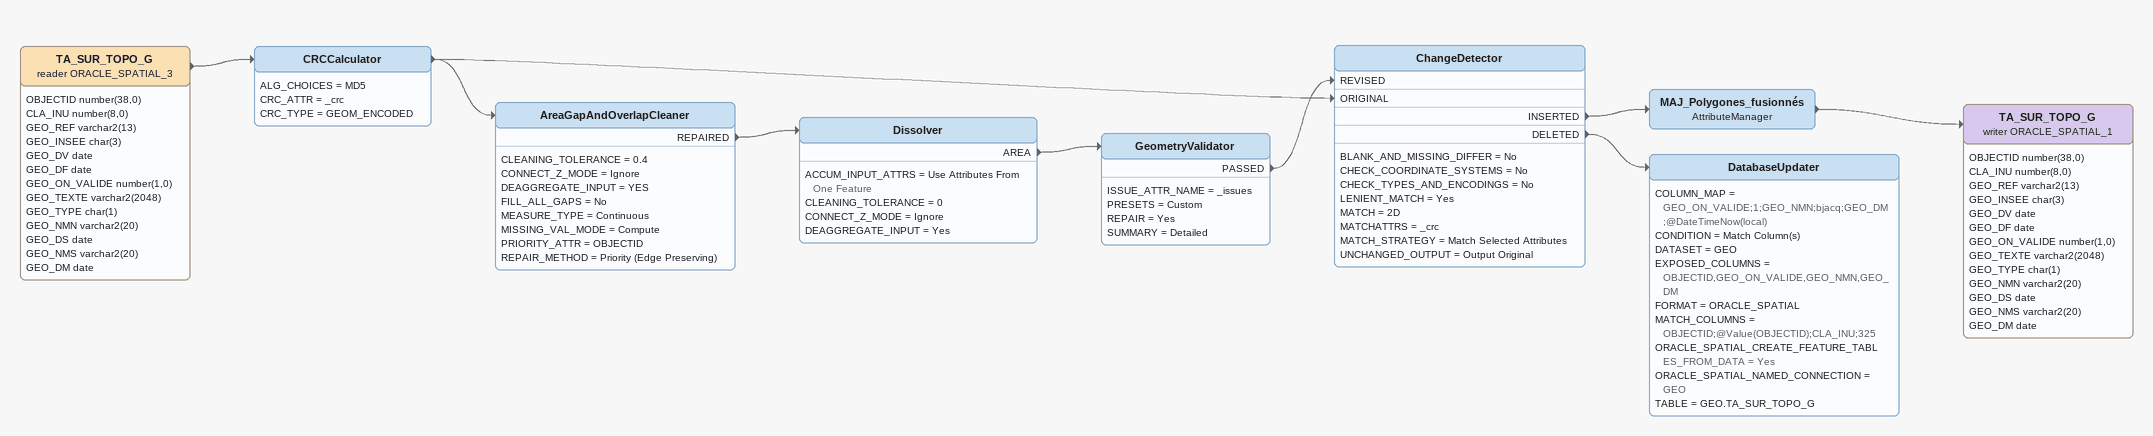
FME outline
TA_SUR_TOPO_G (reader ORACLE_SPATIAL_3)
    attributes: OBJECTID number(38,0), CLA_INU number(8,0), GEO_REF varchar2(13), GEO_INSEE char(3), GEO_DV date, GEO_DF date, GEO_ON_VALIDE number(1,0), GEO_TEXTE varchar2(2048), GEO_TYPE char(1), GEO_NMN varchar2(20), GEO_DS date, GEO_NMS varchar2(20), GEO_DM date
    -> CRCCalculator
CRCCalculator
    ALG_CHOICES = MD5
    CRC_ATTR = _crc
    CRC_TYPE = GEOM_ENCODED
    -> AreaGapAndOverlapCleaner
    -> ChangeDetector [ORIGINAL]
AreaGapAndOverlapCleaner
    CLEANING_TOLERANCE = 0.4
    CONNECT_Z_MODE = Ignore
    DEAGGREGATE_INPUT = YES
    FILL_ALL_GAPS = No
    MEASURE_TYPE = Continuous
    MISSING_VAL_MODE = Compute
    PRIORITY_ATTR = OBJECTID
    REPAIR_METHOD = Priority (Edge Preserving)
    REPAIRED -> Dissolver
Dissolver
    ACCUM_INPUT_ATTRS = Use Attributes From One Feature
    CLEANING_TOLERANCE = 0
    CONNECT_Z_MODE = Ignore
    DEAGGREGATE_INPUT = Yes
    AREA -> GeometryValidator
GeometryValidator
    ISSUE_ATTR_NAME = _issues
    PRESETS = Custom
    REPAIR = Yes
    SUMMARY = Detailed
    PASSED -> ChangeDetector [REVISED]
ChangeDetector
    BLANK_AND_MISSING_DIFFER = No
    CHECK_COORDINATE_SYSTEMS = No
    CHECK_TYPES_AND_ENCODINGS = No
    LENIENT_MATCH = Yes
    MATCH = 2D
    MATCHATTRS = _crc
    MATCH_STRATEGY = Match Selected Attributes
    UNCHANGED_OUTPUT = Output Original
    INSERTED -> MAJ_Polygones_fusionnés
    DELETED -> DatabaseUpdater
MAJ_Polygones_fusionnés: AttributeManager
    -> TA_SUR_TOPO_G (writer ORACLE_SPATIAL_1)
TA_SUR_TOPO_G (writer ORACLE_SPATIAL_1)
    attributes: OBJECTID number(38,0), CLA_INU number(8,0), GEO_REF varchar2(13), GEO_INSEE char(3), GEO_DV date, GEO_DF date, GEO_ON_VALIDE number(1,0), GEO_TEXTE varchar2(2048), GEO_TYPE char(1), GEO_NMN varchar2(20), GEO_DS date, GEO_NMS varchar2(20), GEO_DM date
DatabaseUpdater
    COLUMN_MAP = GEO_ON_VALIDE;1;GEO_NMN;bjacq;GEO_DM;@DateTimeNow(local)
    CONDITION = Match Column(s)
    DATASET = GEO
    EXPOSED_COLUMNS = OBJECTID,GEO_ON_VALIDE,GEO_NMN,GEO_DM
    FORMAT = ORACLE_SPATIAL
    MATCH_COLUMNS = OBJECTID;@Value(OBJECTID);CLA_INU;325
    ORACLE_SPATIAL_CREATE_FEATURE_TABLES_FROM_DATA = Yes
    ORACLE_SPATIAL_NAMED_CONNECTION = GEO
    TABLE = GEO.TA_SUR_TOPO_G
